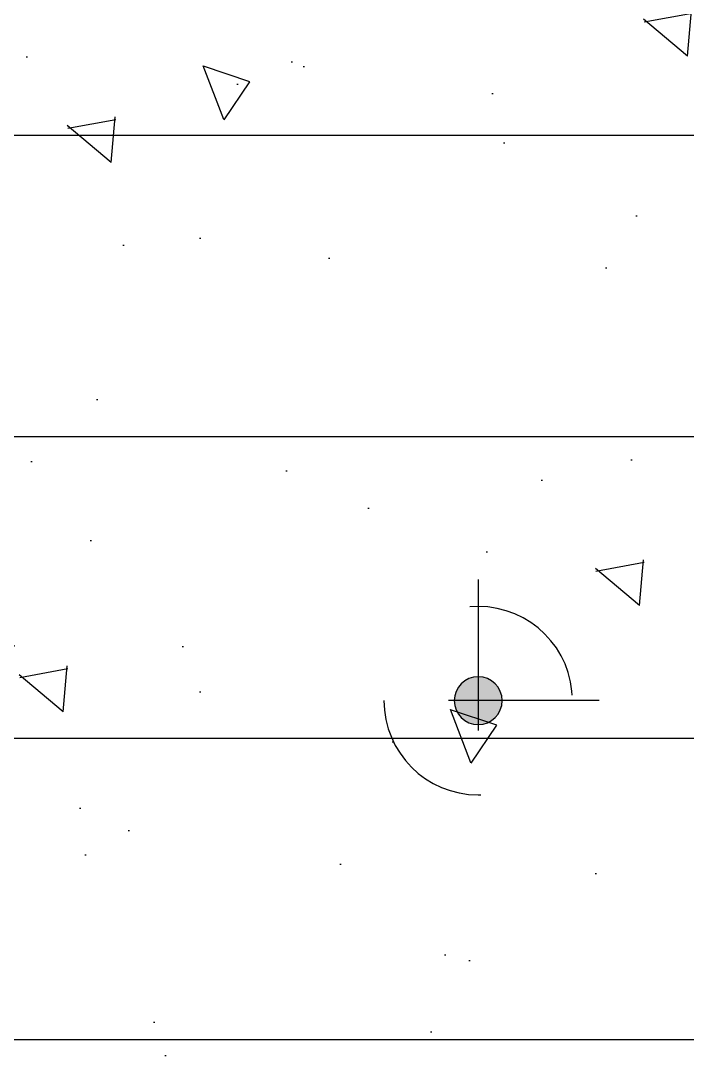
# Model space of a CAD drawing. Header units: millimetres. Extents: x 569 to 667, y -103 to 12.
# Drawn here: x 616.142 to 616.584, y -93.447 to -92.757 of the extents above; entities that cross this region are included whole.
import ezdxf

# ---------------------------------------------------------------- set-up
doc = ezdxf.new("R2010")
doc.units = ezdxf.units.MM
doc.header["$LTSCALE"] = 0.0003
doc.linetypes.add('CENTER', pattern=[50.8, 31.75, -6.35, 6.35, -6.35])
doc.linetypes.add('DASHDOT', pattern=[1, 0.5, -0.25, 0, -0.25])
for name, color, linetype in [('EE-CENTROS', 8, 'CENTER'), ('EE-PILOTE', 3, 'Continuous'), ('SIM-ACHURADO', 8, 'Continuous'), ('SIM-COTAS', 1, 'Continuous'), ('SIM-REFUERZO', 6, 'Continuous')]:
    doc.layers.add(name, color=color, linetype=linetype)

# ---------------------------------------------------------------- blocks, each defined once
blk = doc.blocks.new('micros')
at = {"layer": 'SIM-REFUERZO', "transparency": 33554687}
h = blk.add_hatch(dxfattribs=at)
h.set_pattern_fill('ANGLE', color=256)
h.set_pattern_definition([(0, (0, 0), (0, 6.985), [5.08, -1.905]), (90, (0, 0), (-6.985, 4e-16), [5.08, -1.905])])
h.paths.add_polyline_path([(652.39292, -88.28909, 1), (652.42467, -88.28909, 1)])
h = blk.add_hatch(color=256, dxfattribs=at)
h.dxf.hatch_style = 1
h.paths.add_polyline_path([(652.39292, -88.28909, 1), (652.42467, -88.28909, 1)])
at = {"layer": 'EE-CENTROS', "transparency": 33554687}
for points in [[(652.4088, -88.20881), (652.4088, -88.36937)], [(652.48908, -88.28909), (652.32852, -88.28909)]]:
    blk.add_lwpolyline(points, dxfattribs=at)
at = {"layer": 'EE-PILOTE', "linetype": 'DASHDOT', "transparency": 33554687}
blk.add_circle((652.4088, -88.28909), 0.0625, dxfattribs=at)
at = {"layer": 'SIM-REFUERZO', "transparency": 33554687}
blk.add_circle((652.4088, -88.28909), 0.01588, dxfattribs=at)

msp = doc.modelspace()

# ---------------------------------------------------------------- hatches: boundary and pattern name
at = {"layer": 'SIM-ACHURADO', "transparency": 33554687}
h = msp.add_hatch(dxfattribs=at)
h.set_pattern_fill('AR-CONC', color=256, scale=0.002, angle=90)
h.set_pattern_definition([(140, (523.44826, -706.12847), (0.03187817, 0.36436934), [0.0381, -0.4191]), (85, (523.44826, -706.12847), (-0.3821137, -0.07048684), [0.03048, -0.33528117]), (190.451445, (523.4509, -706.0981), (-0.3502355, 0.2938825), [0.03238002, -0.3561805]), (136.1842, (523.34666, -706.12847), (0.08408466, 0.54215808), [0.05715, -0.62865]), (186.63556, (523.35367, -706.0833), (-0.49485225, 0.47480827), [0.04857005, -0.5342712]), (81.18415, (523.34666, -706.12847), (-0.49485225, 0.47480827), [0.04571993, -0.50291946]), (111, (523.37206, -706.07767), (0.2045304, 0.30322878), [0.0381, -0.4191]), (56, (523.37206, -706.07767), (-0.36837593, 0.12360406), [0.03048, -0.33528]), (161.451445, (523.3891, -706.0524), (-0.16384554, 0.42683284), [0.03238002, -0.35617988]), (127.5, (523.44826, -706.12847), (-0.169110078, 0.006177207), [0, -0.331216, 0, -0.34036, 0, -0.33655]), (97.5, (523.44826, -706.12847), (-0.20036115, 0.133639325), [0, -0.194056, 0, -0.323596, 0, -0.12827]), (57.5, (523.44826, -706.24175), (0.011457488, 0.27118119), [0, -0.127, 0, -0.39624, 0, -0.52578]), (47.5, (523.44826, -706.29255), (-0.05085298, 0.29625836), [0, -0.1651, 0, -0.263144, 0, -0.37338])])
h.paths.add_polyline_path([(615.09509, -93.73338), (614.19509, -93.73338), (614.19509, -91.93338), (615.09509, -91.93338)])
h.paths.add_polyline_path([(615.99509, -93.73338), (616.89509, -93.73338), (616.89509, -91.93338), (615.99509, -91.93338)])

# ---------------------------------------------------------------- linework, layer by layer
at = {"layer": 'SIM-REFUERZO', "transparency": 33554687}
for p, q in [((616.84509, -92.83338), (615.99509, -92.83338)), ((616.84509, -93.03338), (615.99509, -93.03338)), ((616.84509, -93.23338), (615.99509, -93.23338)), ((616.84509, -93.43338), (615.99509, -93.43338))]:
    msp.add_line(p, q, dxfattribs=at)

# ---------------------------------------------------------------- block references
at = {"layer": 'SIM-COTAS', "transparency": 33554687, "xscale": -1, "rotation": 270}
msp.add_blockref('micros', (704.73418, -745.61718), dxfattribs=at)

doc.saveas('drawing.dxf')
